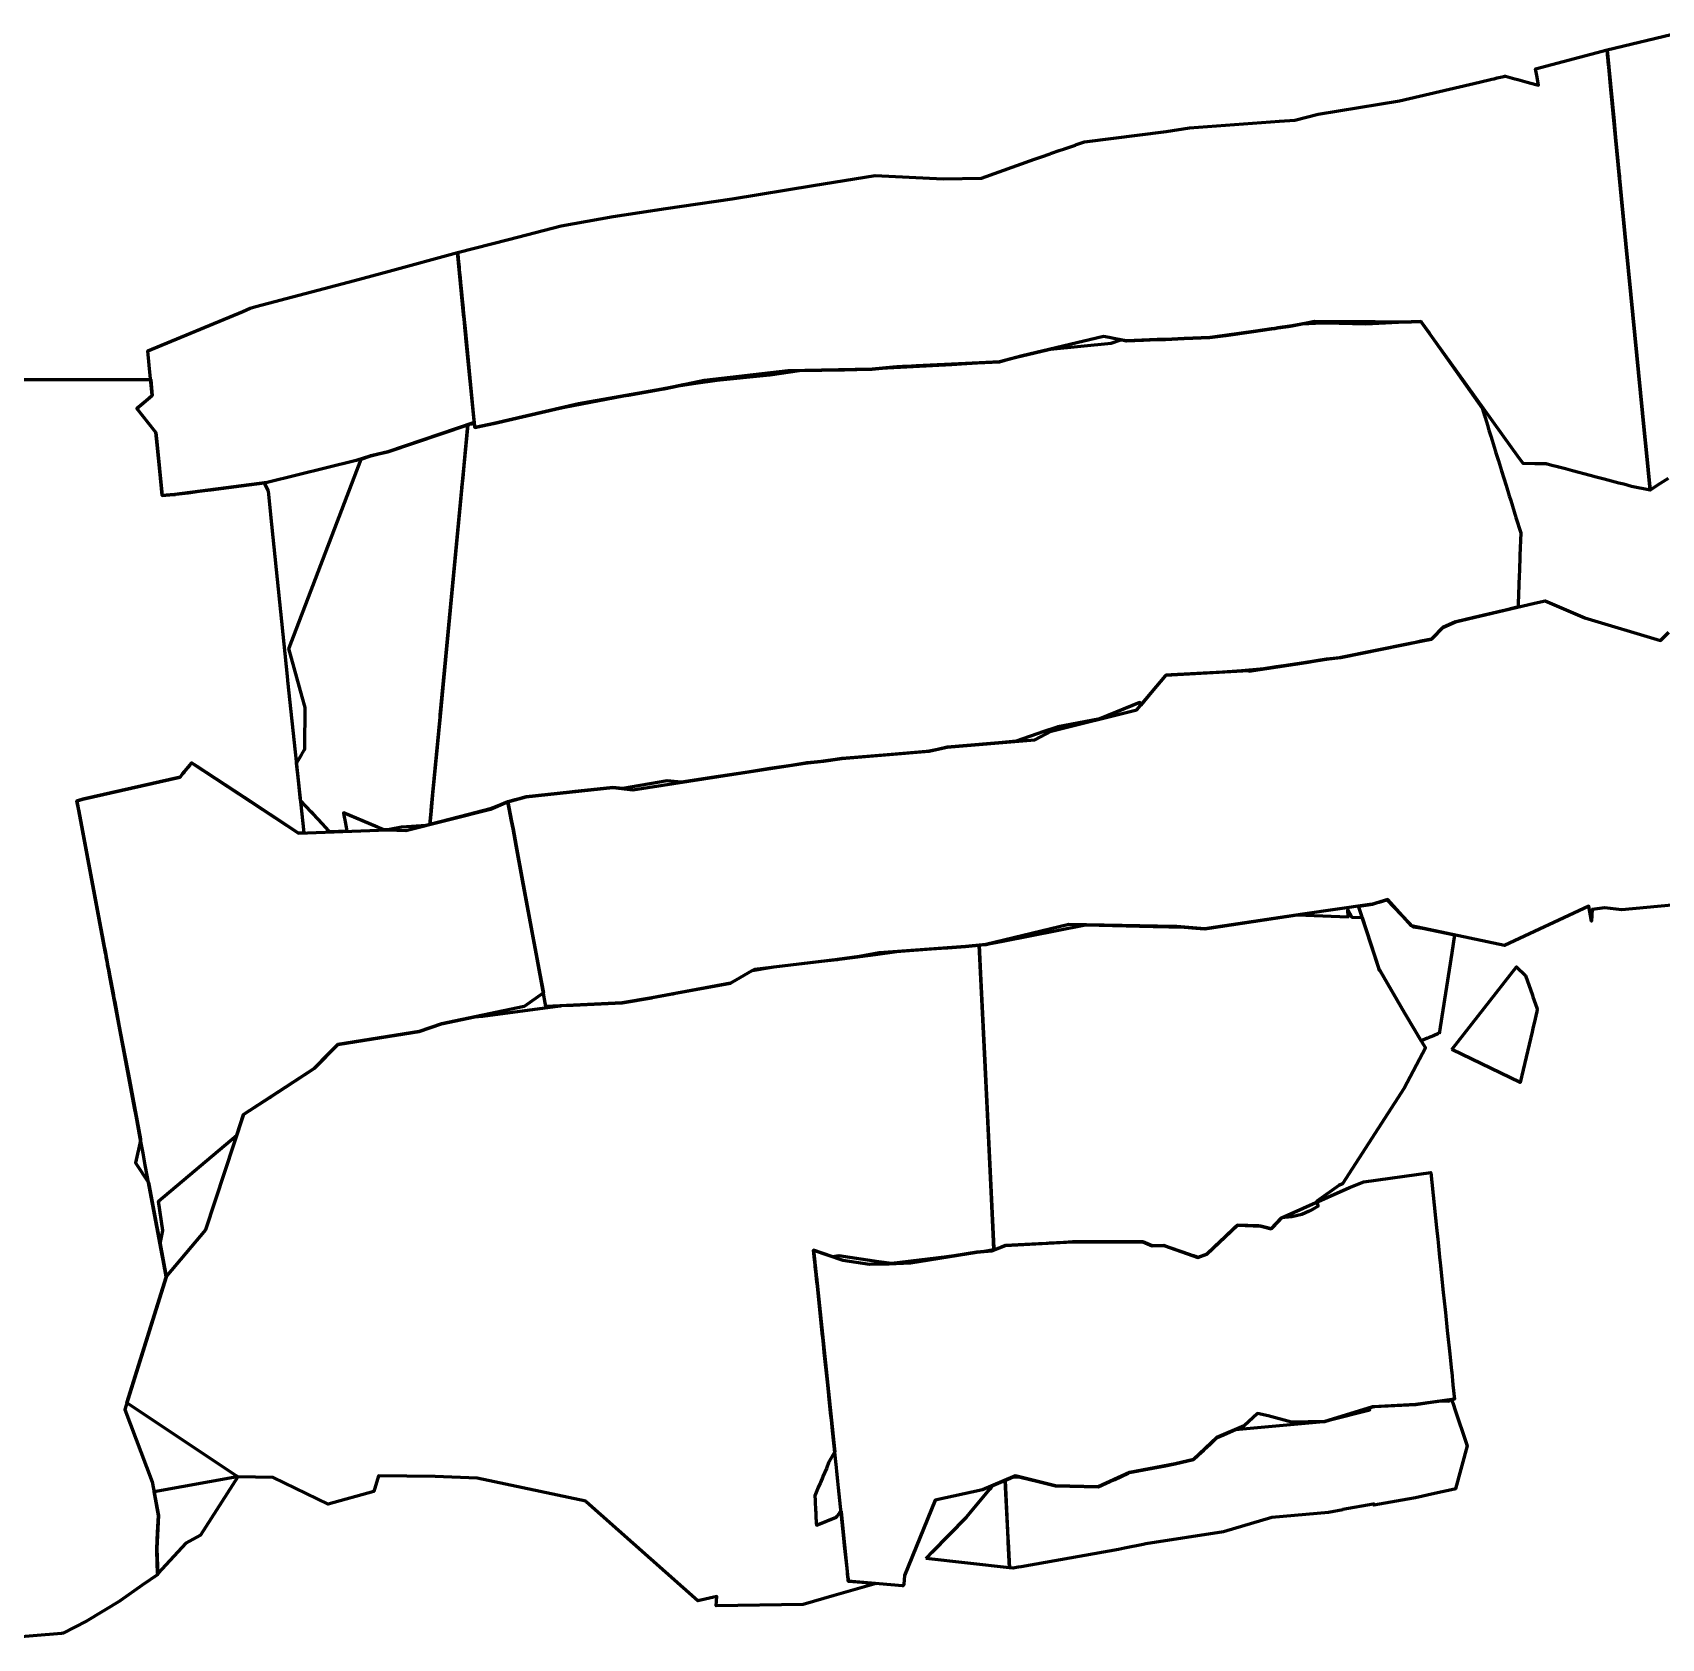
# Model space of a CAD drawing. Header units: millimetres. Extents: x -11105 to 6250, y -8045 to 7046.
# Drawn here: x -3665.16 to -3623.6, y -779.12 to -738.13 of the extents above; entities that cross this region are included whole.
import ezdxf

# ---------------------------------------------------------------- set-up
doc = ezdxf.new("R2010")
doc.units = ezdxf.units.MM
for name, color, linetype in [('C_____20241011082108351243_БДШ-1_14_17_-260_ЮЗРТ_ОР_tridb_ОР_06_19', 1, 'Continuous'), ('C_____20241011082108590916_БДШ-1_17_19_-260_ЮЗРТ_ОР_tridb_ОР_06_19', 1, 'Continuous'), ('C_____20241011082108590916_БДШ-1_17_19_-260_ЮЗРТ_ОР_tridb_ОР_08_19', 1, 'Continuous'), ('C_____20241011082110855158_БДШ-2_17_19_-260_ЮЗРТ_ОР_tridb_ОР_07_19', 1, 'Continuous'), ('C_____20241011082110855158_БДШ-2_17_19_-260_ЮЗРТ_ОР_tridb_ОР_08_19', 1, 'Continuous'), ('C_____20241011082112625284_БДШ-3_17_19_-260_ЮЗРТ_ОР_tridb_ОР_05_19', 1, 'Continuous'), ('C_____20241011082115540937_ОРТ_19_-260_ЮЗРТ_ОР_tridb_ОР_08_19', 1, 'Continuous'), ('C_____20241011082118716347_БДШ-1_17_17_21_12_-280_ЮЗРТ_ОР_tridb_ОР_01_20', 1, 'Continuous'), ('C_____20241011082118716347_БДШ-1_17_17_21_12_-280_ЮЗРТ_ОР_tridb_ОР_12_19', 1, 'Continuous'), ('C_____20241011082121811045_БДШ-2_17_17_21_12_-280_ЮЗРТ_ОР_tridb_ОР_01_20', 1, 'Continuous'), ('C_____20241011082121811045_БДШ-2_17_17_21_12_-280_ЮЗРТ_ОР_tridb_ОР_12_19', 1, 'Continuous'), ('C_____20241011082121990565_БДШ-2_21_12_22_-280_ЮЗРТ_ОР_tridb_ОР_01_20', 1, 'Continuous')]:
    doc.layers.add(name, color=color, linetype=linetype)

msp = doc.modelspace()

# ---------------------------------------------------------------- linework, layer by layer
at = {"layer": 'C_____20241011082108351243_БДШ-1_14_17_-260_ЮЗРТ_ОР_tridb_ОР_06_19', "color": 18, "linetype": 'Continuous', "lineweight": 60, "ltscale": 0.09, "true_color": 0x000000}
for points in [[(-3623.698, -749.688), (-3623.89, -749.81), (-3623.99, -748.777), (-3624.03, -748.37), (-3624.377, -744.816), (-3624.503, -743.528), (-3624.58, -742.731), (-3624.887, -739.589), (-3624.943, -739.014), (-3624.944, -738.999), (-3624.946, -738.985), (-3624.958, -738.855), (-3624.974, -738.698), (-3624.986, -738.574), (-3623.135, -738.133)], [(-3623.429, -749.516), (-3623.698, -749.688)]]:
    msp.add_lwpolyline(points, dxfattribs=at)
at = {"layer": 'C_____20241011082108590916_БДШ-1_17_19_-260_ЮЗРТ_ОР_tridb_ОР_06_19', "color": 18, "linetype": 'Continuous', "lineweight": 60, "ltscale": 0.09, "true_color": 0x000000}
msp.add_lwpolyline([(-3653.878, -748.212), (-3654.103, -745.932), (-3654.104, -745.92), (-3654.121, -745.748), (-3654.13, -745.656), (-3654.13, -745.656), (-3654.13, -745.656), (-3654.13, -745.656), (-3654.13, -745.656), (-3654.151, -745.443), (-3654.162, -745.33), (-3654.318, -743.75), (-3654.316, -743.749), (-3654.315, -743.749), (-3653.012, -743.412), (-3651.67, -743.065), (-3650.348, -742.831), (-3649.002, -742.625), (-3648.589, -742.563), (-3647.313, -742.373), (-3645.244, -742.039), (-3643.661, -741.783), (-3641.928, -741.87), (-3640.943, -741.851), (-3639.593, -741.363), (-3639.445, -741.312), (-3639.418, -741.303), (-3639.199, -741.227), (-3639.158, -741.213), (-3638.967, -741.146), (-3638.832, -741.1), (-3638.749, -741.071), (-3638.552, -741.003), (-3638.546, -741.001), (-3638.321, -740.923), (-3636.237, -740.659), (-3635.643, -740.562), (-3633.34, -740.396), (-3632.949, -740.368), (-3632.356, -740.212), (-3630.285, -739.873), (-3628.238, -739.396), (-3627.926, -739.323), (-3627.87, -739.31), (-3627.814, -739.297), (-3627.786, -739.29), (-3627.621, -739.251), (-3627.591, -739.244), (-3627.58, -739.247), (-3627.337, -739.313), (-3627.261, -739.333), (-3627.024, -739.397), (-3626.802, -739.456), (-3626.732, -739.475), (-3626.775, -739.226), (-3626.813, -739.056), (-3624.986, -738.574), (-3624.808, -740.392), (-3624.769, -740.801), (-3624.709, -741.41), (-3624.675, -741.755), (-3624.671, -741.799), (-3624.666, -741.853), (-3624.503, -743.528), (-3624.377, -744.816), (-3624.03, -748.37), (-3623.99, -748.777), (-3623.89, -749.81), (-3624.364, -749.715), (-3624.561, -749.663), (-3624.683, -749.631), (-3625.056, -749.532), (-3625.262, -749.477), (-3625.42, -749.436), (-3625.869, -749.317), (-3626.048, -749.27), (-3626.214, -749.226), (-3626.244, -749.218), (-3626.358, -749.188), (-3626.518, -749.146), (-3626.531, -749.142), (-3626.829, -749.138), (-3627.114, -749.134), (-3627.127, -749.134), (-3627.147, -749.106), (-3627.228, -748.992), (-3629.005, -746.52), (-3629.513, -745.813), (-3629.735, -745.504), (-3629.985, -745.512), (-3630.343, -745.524), (-3630.377, -745.524), (-3630.856, -745.521), (-3630.914, -745.52), (-3631.084, -745.519), (-3631.449, -745.517), (-3631.754, -745.515), (-3631.902, -745.514), (-3631.978, -745.513), (-3632.094, -745.512), (-3632.214, -745.512), (-3632.448, -745.51), (-3632.655, -745.549), (-3633.021, -745.619), (-3633.39, -745.672), (-3633.465, -745.682), (-3633.547, -745.694), (-3634.006, -745.76), (-3634.988, -745.901), (-3635.12, -745.92), (-3635.78, -745.945), (-3636.255, -745.963), (-3636.464, -745.971), (-3637.248, -746.001), (-3637.253, -746), (-3637.527, -745.948), (-3637.573, -745.939), (-3637.69, -745.917), (-3637.836, -745.889), (-3639.908, -746.381), (-3640.486, -746.535), (-3641.354, -746.578), (-3642.616, -746.642), (-3642.864, -746.655), (-3642.931, -746.659), (-3642.963, -746.66), (-3643.098, -746.667), (-3643.149, -746.67), (-3643.184, -746.672), (-3643.21, -746.675), (-3643.739, -746.727), (-3645.886, -746.766), (-3648.02, -747.016), (-3648.466, -747.104), (-3648.563, -747.123), (-3648.798, -747.172), (-3648.838, -747.18), (-3649.101, -747.234), (-3651.227, -747.609), (-3653.393, -748.11), (-3653.878, -748.212)], dxfattribs=at)
at = {"layer": 'C_____20241011082108590916_БДШ-1_17_19_-260_ЮЗРТ_ОР_tridb_ОР_08_19', "color": 18, "linetype": 'Continuous', "lineweight": 60, "ltscale": 0.09, "true_color": 0x000000}
msp.add_lwpolyline([(-3661.856, -749.946), (-3661.916, -749.331), (-3661.981, -748.664), (-3662.013, -748.337), (-3662.496, -747.731), (-3662.104, -747.4), (-3662.18, -746.62), (-3662.216, -746.257), (-3659.79, -745.253), (-3659.609, -745.167), (-3659.464, -745.128), (-3656.949, -744.461), (-3656.058, -744.227), (-3654.315, -743.749), (-3654.312, -743.774), (-3654.3, -743.899), (-3654.278, -744.124), (-3654.272, -744.184), (-3654.252, -744.388), (-3654.24, -744.514), (-3654.226, -744.663), (-3654.208, -744.848), (-3654.198, -744.941), (-3654.176, -745.166), (-3654.172, -745.211), (-3654.149, -745.452), (-3654.148, -745.46), (-3654.141, -745.529), (-3654.125, -745.689), (-3653.906, -747.934), (-3653.891, -748.087), (-3656.092, -748.831), (-3656.493, -748.925), (-3656.539, -748.939), (-3656.55, -748.943), (-3656.905, -749.059), (-3659.175, -749.618), (-3661.533, -749.922), (-3661.648, -749.931), (-3661.856, -749.946)], dxfattribs=at)
at = {"layer": 'C_____20241011082110855158_БДШ-2_17_19_-260_ЮЗРТ_ОР_tridb_ОР_07_19', "color": 18, "linetype": 'Continuous', "lineweight": 60, "ltscale": 0.09, "true_color": 0x000000}
for points in [[(-3652.06, -762.988), (-3652.138, -762.567), (-3652.285, -761.776), (-3652.655, -759.777), (-3652.82, -758.89), (-3652.9, -758.458), (-3652.937, -758.257), (-3653.029, -757.764), (-3652.562, -757.643), (-3650.35, -757.398), (-3649.841, -757.458), (-3647.655, -757.123), (-3645.445, -756.78), (-3644.982, -756.728), (-3644.515, -756.663), (-3642.282, -756.478), (-3641.823, -756.373), (-3639.59, -756.183), (-3639.167, -755.96), (-3636.985, -755.421), (-3636.254, -754.55), (-3636.242, -754.535), (-3633.982, -754.409), (-3634.128, -754.431), (-3632.661, -754.207), (-3632.418, -754.17), (-3632.415, -754.169), (-3632.252, -754.144), (-3632.144, -754.128), (-3632.08, -754.12), (-3631.776, -754.084), (-3629.733, -753.67), (-3629.463, -753.615), (-3629.426, -753.575), (-3629.179, -753.314), (-3628.851, -753.175), (-3628.528, -753.099), (-3626.835, -752.699), (-3626.565, -752.635), (-3625.552, -753.069), (-3623.62, -753.653), (-3623.406, -753.433)], [(-3622.327, -760.308), (-3624.61, -760.523), (-3625.04, -760.477), (-3625.363, -760.514), (-3625.386, -760.813), (-3625.45, -760.432), (-3627.601, -761.435), (-3629.98, -760.929), (-3630.576, -760.258), (-3630.997, -760.385), (-3631.04, -760.391), (-3632.748, -760.631), (-3635.138, -760.992), (-3635.245, -761.008), (-3635.25, -761.008), (-3635.96, -760.952), (-3636.457, -760.94), (-3638.716, -760.899), (-3640.839, -761.411), (-3641.359, -761.456), (-3643.554, -761.623), (-3644.058, -761.713), (-3644.621, -761.788), (-3646.743, -762.044), (-3647.352, -762.392), (-3649.355, -762.767), (-3650.117, -762.901), (-3652.06, -762.988)]]:
    msp.add_lwpolyline(points, dxfattribs=at)
at = {"layer": 'C_____20241011082110855158_БДШ-2_17_19_-260_ЮЗРТ_ОР_tridb_ОР_08_19', "color": 18, "linetype": 'Continuous', "lineweight": 60, "ltscale": 0.09, "true_color": 0x000000}
msp.add_lwpolyline([(-3662.231, -767.309), (-3662.282, -767.04), (-3662.291, -766.992), (-3662.339, -766.734), (-3662.379, -766.521), (-3662.412, -766.349), (-3662.518, -765.783), (-3662.557, -765.577), (-3662.685, -764.894), (-3662.923, -763.624), (-3663.101, -762.677), (-3663.184, -762.238), (-3663.215, -762.072), (-3663.235, -761.963), (-3663.243, -761.924), (-3663.251, -761.878), (-3663.256, -761.853), (-3663.264, -761.809), (-3663.279, -761.731), (-3663.285, -761.698), (-3663.297, -761.632), (-3663.365, -761.274), (-3663.982, -757.989), (-3664.028, -757.744), (-3664.012, -757.74), (-3663.986, -757.733), (-3663.878, -757.703), (-3661.395, -757.135), (-3661.331, -757.056), (-3661.288, -757.002), (-3661.28, -756.993), (-3661.271, -756.981), (-3661.14, -756.82), (-3661.136, -756.815), (-3661.101, -756.771), (-3658.372, -758.567), (-3656.099, -758.48), (-3655.639, -758.499), (-3653.479, -757.954), (-3653.418, -757.928), (-3653.159, -757.819), (-3653.091, -757.79), (-3653.029, -757.764), (-3652.937, -758.257), (-3652.9, -758.458), (-3652.82, -758.89), (-3652.655, -759.777), (-3652.374, -761.295), (-3652.366, -761.341), (-3652.207, -762.197), (-3652.124, -762.644), (-3652.618, -762.991), (-3654.724, -763.436), (-3655.294, -763.626), (-3657.373, -763.957), (-3657.975, -764.577), (-3659.777, -765.752), (-3660.744, -768.688), (-3661.748, -769.885), (-3661.759, -769.825), (-3661.769, -769.769), (-3661.789, -769.665), (-3661.804, -769.588), (-3661.835, -769.421), (-3661.85, -769.342), (-3662.231, -767.309)], dxfattribs=at)
at = {"layer": 'C_____20241011082112625284_БДШ-3_17_19_-260_ЮЗРТ_ОР_tridb_ОР_05_19', "color": 18, "linetype": 'Continuous', "lineweight": 60, "ltscale": 0.09, "true_color": 0x000000}
msp.add_lwpolyline([(-3644.657, -774.692), (-3644.748, -773.818), (-3644.778, -773.542), (-3644.796, -773.366), (-3644.842, -772.929), (-3644.843, -772.924), (-3644.843, -772.922), (-3644.878, -772.582), (-3644.958, -771.82), (-3644.979, -771.621), (-3644.999, -771.439), (-3645.01, -771.327), (-3645.127, -770.217), (-3645.143, -770.061), (-3645.147, -770.03), (-3645.166, -769.845), (-3645.167, -769.837), (-3645.188, -769.64), (-3645.192, -769.597), (-3645.207, -769.454), (-3645.214, -769.385), (-3645.224, -769.291), (-3645.233, -769.209), (-3644.487, -769.466), (-3643.805, -769.567), (-3643.299, -769.558), (-3642.763, -769.532), (-3641.066, -769.261), (-3640.683, -769.228), (-3640.336, -769.092), (-3638.624, -769.002), (-3636.831, -768.995), (-3636.594, -769.102), (-3636.295, -769.09), (-3635.424, -769.395), (-3635.198, -769.309), (-3634.414, -768.57), (-3633.817, -768.594), (-3633.558, -768.668), (-3633.292, -768.386), (-3631.557, -767.611), (-3631.194, -767.465), (-3629.484, -767.23), (-3629.337, -768.63), (-3629.306, -768.928), (-3629.297, -769.011), (-3629.258, -769.39), (-3629.243, -769.526), (-3629.235, -769.611), (-3629.191, -770.031), (-3629.181, -770.119), (-3629.164, -770.284), (-3629.118, -770.729), (-3629.11, -770.804), (-3629.062, -771.265), (-3629.055, -771.326), (-3628.999, -771.86), (-3628.955, -772.287), (-3628.951, -772.326), (-3628.917, -772.644), (-3628.879, -773.012), (-3629.868, -773.148), (-3630.969, -773.207), (-3632.183, -773.583), (-3633.039, -773.603), (-3633.636, -773.439), (-3633.908, -773.378), (-3634.242, -773.694), (-3634.941, -773.995), (-3635.534, -774.556), (-3636.01, -774.666), (-3637.17, -774.888), (-3637.967, -775.255), (-3639.057, -775.229), (-3640.079, -774.973), (-3640.921, -775.332), (-3642.126, -775.589), (-3642.915, -777.515), (-3642.927, -777.739), (-3642.942, -777.774), (-3642.959, -777.776), (-3644.345, -777.656), (-3644.347, -777.636), (-3644.349, -777.621), (-3644.35, -777.609), (-3644.352, -777.59), (-3644.354, -777.575), (-3644.356, -777.551), (-3644.358, -777.534), (-3644.36, -777.511), (-3644.363, -777.487), (-3644.369, -777.429), (-3644.378, -777.339), (-3644.44, -776.757), (-3644.45, -776.662), (-3644.468, -776.486), (-3644.595, -775.274), (-3644.613, -775.105), (-3644.639, -774.863), (-3644.65, -774.754), (-3644.657, -774.692)], dxfattribs=at)
at = {"layer": 'C_____20241011082115540937_ОРТ_19_-260_ЮЗРТ_ОР_tridb_ОР_08_19', "color": 18, "linetype": 'Continuous', "lineweight": 60, "ltscale": 0.09, "true_color": 0x000000}
msp.add_lwpolyline([(-3665.374, -746.988), (-3665.092, -746.988), (-3664.94, -746.988), (-3663.468, -746.988), (-3663.379, -746.988), (-3662.355, -746.988), (-3662.144, -746.988), (-3662.104, -747.4), (-3662.257, -747.529), (-3662.496, -747.731), (-3662.244, -748.048), (-3662.013, -748.337), (-3661.99, -748.569), (-3661.856, -749.946), (-3661.653, -749.931), (-3661.541, -749.923), (-3661.533, -749.922), (-3661.513, -749.92), (-3661.496, -749.918), (-3661.19, -749.878), (-3660.907, -749.842), (-3660.611, -749.803), (-3659.836, -749.703), (-3659.252, -749.628), (-3659.154, -749.82), (-3659.149, -749.829), (-3659.089, -750.431), (-3658.667, -754.561), (-3658.655, -754.673), (-3658.235, -758.552), (-3658.216, -758.561), (-3658.234, -758.562), (-3658.294, -758.564), (-3658.359, -758.566), (-3658.372, -758.567), (-3658.422, -758.534), (-3658.477, -758.498), (-3659.762, -757.652), (-3660.971, -756.856), (-3661.101, -756.771), (-3661.136, -756.815), (-3661.14, -756.82), (-3661.27, -756.98), (-3661.28, -756.993), (-3661.288, -757.002), (-3661.289, -757.004), (-3661.295, -757.011), (-3661.331, -757.056), (-3661.395, -757.135), (-3663.878, -757.703), (-3663.903, -757.71), (-3663.986, -757.733), (-3664.012, -757.74), (-3664.028, -757.744), (-3663.992, -757.932), (-3663.987, -757.962), (-3663.417, -760.997), (-3663.374, -761.224), (-3663.33, -761.457), (-3663.309, -761.57), (-3663.236, -761.96), (-3663.216, -762.063), (-3663.187, -762.219), (-3663.106, -762.65), (-3663.082, -762.778), (-3663.064, -762.873), (-3662.946, -763.502), (-3662.913, -763.681), (-3662.806, -764.25), (-3662.724, -764.685), (-3662.69, -764.866), (-3662.406, -766.378), (-3662.407, -766.391), (-3662.407, -766.41), (-3662.536, -766.98), (-3662.199, -767.483), (-3662.182, -767.57), (-3661.979, -768.655), (-3661.905, -769.048), (-3661.748, -769.885), (-3661.75, -769.9), (-3662.806, -773.28), (-3662.105, -775.123), (-3661.946, -775.98), (-3661.992, -776.83), (-3661.967, -777.493), (-3662.363, -777.76), (-3662.914, -778.152), (-3662.92, -778.155), (-3662.921, -778.156), (-3662.923, -778.157), (-3663.782, -778.68), (-3664.38, -778.982), (-3664.423, -778.997), (-3665.971, -779.121)], dxfattribs=at)
at = {"layer": 'C_____20241011082118716347_БДШ-1_17_17_21_12_-280_ЮЗРТ_ОР_tridb_ОР_01_20', "color": 18, "linetype": 'Continuous', "lineweight": 60, "ltscale": 0.09, "true_color": 0x000000}
msp.add_lwpolyline([(-3657.76, -758.33), (-3658.001, -758.075), (-3658.054, -758.019), (-3658.179, -757.886), (-3658.324, -757.733), (-3658.378, -757.232), (-3658.427, -756.777), (-3658.301, -756.571), (-3658.228, -756.452), (-3658.211, -756.424), (-3658.211, -756.388), (-3658.207, -755.362), (-3658.281, -755.091), (-3658.618, -753.851), (-3658.614, -753.838), (-3656.779, -749.018), (-3656.55, -748.943), (-3656.493, -748.925), (-3656.255, -748.869), (-3656.248, -748.868), (-3656.092, -748.831), (-3654.052, -748.141), (-3654.153, -749.203), (-3654.182, -749.506), (-3654.187, -749.556), (-3654.598, -753.873), (-3654.761, -755.589), (-3654.952, -757.593), (-3654.982, -757.906), (-3654.983, -757.925), (-3654.986, -757.957), (-3654.991, -758.003), (-3655.023, -758.344), (-3655.024, -758.344), (-3655.121, -758.369), (-3655.49, -758.394), (-3655.744, -758.411), (-3656.056, -758.476), (-3656.08, -758.481), (-3656.099, -758.48), (-3656.187, -758.484), (-3656.356, -758.413), (-3656.737, -758.253), (-3657.229, -758.046), (-3657.217, -758.112), (-3657.202, -758.19), (-3657.195, -758.227), (-3657.186, -758.276), (-3657.178, -758.32), (-3657.168, -758.372), (-3657.161, -758.412), (-3657.141, -758.52), (-3657.565, -758.536), (-3657.588, -758.512), (-3657.683, -758.411), (-3657.76, -758.33)], dxfattribs=at)
at = {"layer": 'C_____20241011082118716347_БДШ-1_17_17_21_12_-280_ЮЗРТ_ОР_tridb_ОР_12_19', "color": 18, "linetype": 'Continuous', "lineweight": 60, "ltscale": 0.09, "true_color": 0x000000}
for points in [[(-3655.023, -758.344), (-3654.991, -758.003), (-3654.988, -757.972), (-3654.987, -757.958), (-3654.986, -757.957), (-3654.985, -757.937), (-3654.983, -757.925), (-3654.983, -757.925), (-3654.982, -757.906), (-3654.979, -757.881), (-3654.945, -757.526), (-3654.763, -755.608), (-3654.757, -755.546), (-3654.623, -754.141), (-3654.207, -749.773), (-3654.204, -749.743), (-3654.199, -749.688), (-3654.149, -749.162), (-3654.052, -748.141), (-3654.032, -748.134), (-3654.016, -748.132), (-3653.961, -748.123), (-3653.888, -748.111), (-3653.878, -748.212), (-3653.872, -748.211), (-3653.872, -748.211), (-3653.682, -748.171), (-3653.68, -748.17), (-3653.395, -748.111), (-3653.393, -748.11), (-3651.704, -747.72), (-3651.587, -747.695), (-3650.085, -747.408), (-3649.953, -747.385), (-3649.101, -747.234), (-3649.042, -747.222), (-3648.794, -747.171), (-3648.689, -747.149), (-3648.307, -747.093), (-3647.696, -747.003), (-3646.349, -746.873), (-3645.6, -746.761), (-3644.442, -746.74), (-3643.801, -746.728), (-3643.739, -746.727), (-3643.388, -746.692), (-3643.385, -746.692), (-3643.346, -746.688), (-3641.708, -746.606), (-3641.329, -746.578), (-3641.319, -746.577), (-3641.051, -746.563), (-3640.486, -746.535), (-3640.368, -746.504), (-3640.316, -746.49), (-3640.053, -746.42), (-3639.908, -746.381), (-3639.259, -746.227), (-3639.187, -746.214), (-3637.637, -746.061), (-3637.391, -745.974), (-3637.39, -745.974), (-3637.389, -745.974), (-3637.324, -745.986), (-3637.322, -745.986), (-3637.253, -746), (-3637.248, -746.001), (-3636.814, -745.984), (-3636.464, -745.971), (-3636.349, -745.966), (-3636.255, -745.963), (-3635.78, -745.945), (-3635.12, -745.92), (-3634.988, -745.901), (-3634.712, -745.861), (-3634.006, -745.76), (-3633.547, -745.694), (-3633.465, -745.682), (-3633.39, -745.672), (-3633.123, -745.633), (-3633.021, -745.619), (-3632.765, -745.57), (-3632.259, -745.543), (-3632.163, -745.538), (-3631.138, -745.565), (-3630.305, -745.527), (-3629.976, -745.512), (-3629.738, -745.504), (-3629.729, -745.513), (-3629.519, -745.805), (-3629.517, -745.811), (-3629.453, -745.902), (-3628.172, -747.722), (-3628.14, -747.828), (-3628.111, -747.918), (-3628.098, -747.961), (-3628.065, -748.069), (-3628.038, -748.156), (-3628, -748.278), (-3627.951, -748.436), (-3627.918, -748.543), (-3627.838, -748.804), (-3627.822, -748.856), (-3627.758, -749.062), (-3627.678, -749.32), (-3627.561, -749.697), (-3627.481, -749.957), (-3627.444, -750.078), (-3627.31, -750.51), (-3627.189, -750.901), (-3627.21, -751.482), (-3627.224, -751.884), (-3627.227, -751.985), (-3627.245, -752.479), (-3627.246, -752.514), (-3627.251, -752.664), (-3627.256, -752.798), (-3627.277, -752.803), (-3627.646, -752.89), (-3627.658, -752.893), (-3628.384, -753.065), (-3628.847, -753.174), (-3628.852, -753.175), (-3629.179, -753.314), (-3629.18, -753.315), (-3629.463, -753.615), (-3629.734, -753.67), (-3629.87, -753.698), (-3630.013, -753.726), (-3631.776, -754.084), (-3631.81, -754.088), (-3632.144, -754.128), (-3632.726, -754.217), (-3633.234, -754.294), (-3633.427, -754.324), (-3633.742, -754.372), (-3634.312, -754.427), (-3634.799, -754.455), (-3636.107, -754.528), (-3636.242, -754.535), (-3636.608, -754.972), (-3636.883, -755.3), (-3636.903, -755.238), (-3636.904, -755.235), (-3637.929, -755.646), (-3639.003, -755.856), (-3639.041, -755.869), (-3639.355, -755.976), (-3640.062, -756.216), (-3640.51, -756.261), (-3641.424, -756.339), (-3641.823, -756.373), (-3642.068, -756.429), (-3642.282, -756.478), (-3642.363, -756.485), (-3643.256, -756.559), (-3644.189, -756.636), (-3644.515, -756.663), (-3644.673, -756.685), (-3644.982, -756.728), (-3645.042, -756.735), (-3645.408, -756.776), (-3645.445, -756.78), (-3645.804, -756.836), (-3646.347, -756.92), (-3646.395, -756.927), (-3646.906, -757.007), (-3647.655, -757.123), (-3648.601, -757.268), (-3648.967, -757.233), (-3650.101, -757.427), (-3650.183, -757.418), (-3650.35, -757.398), (-3651.327, -757.507), (-3651.46, -757.521), (-3652.562, -757.643), (-3652.775, -757.698), (-3652.852, -757.718), (-3652.854, -757.718), (-3652.857, -757.719), (-3653.029, -757.764), (-3653.295, -757.876), (-3653.305, -757.88), (-3653.305, -757.88), (-3653.485, -757.945), (-3654.033, -758.094), (-3655.023, -758.344)], [(-3629.271, -763.69), (-3629.279, -763.684), (-3629.284, -763.68), (-3629.415, -763.736), (-3629.552, -763.795), (-3629.564, -763.8), (-3629.725, -763.869), (-3630.105, -763.239), (-3630.157, -763.149), (-3630.776, -762.081), (-3630.779, -762.077), (-3630.798, -762.053), (-3630.81, -762.017), (-3631.324, -760.431), (-3631.321, -760.431), (-3631.083, -760.397), (-3630.973, -760.382), (-3630.815, -760.332), (-3630.798, -760.327), (-3630.601, -760.266), (-3630.046, -760.859), (-3630.027, -760.876), (-3629.98, -760.929), (-3629.963, -760.932), (-3629.96, -760.934), (-3629.954, -760.938), (-3629.952, -760.939), (-3629.945, -760.944), (-3629.945, -760.944), (-3629.944, -760.944), (-3629.939, -760.947), (-3629.932, -760.952), (-3629.931, -760.952), (-3629.93, -760.953), (-3629.929, -760.954), (-3629.927, -760.955), (-3629.694, -760.989), (-3628.88, -761.162), (-3628.951, -761.62), (-3629.245, -763.521), (-3629.271, -763.69)]]:
    msp.add_lwpolyline(points, dxfattribs=at)
at = {"layer": 'C_____20241011082121811045_БДШ-2_17_17_21_12_-280_ЮЗРТ_ОР_tridb_ОР_01_20', "color": 18, "linetype": 'Continuous', "lineweight": 60, "ltscale": 0.09, "true_color": 0x000000}
for points in [[(-3661.992, -776.83), (-3661.98, -776.616), (-3661.969, -776.413), (-3661.946, -775.98), (-3662.059, -775.369), (-3659.939, -774.989), (-3659.939, -774.989), (-3659.949, -774.982), (-3662.753, -773.111), (-3661.75, -769.9), (-3661.748, -769.885), (-3661.748, -769.885), (-3661.903, -769.047), (-3661.897, -769.01), (-3661.837, -768.706), (-3661.948, -767.962), (-3659.95, -766.277), (-3659.777, -765.752), (-3659.249, -765.408), (-3659.107, -765.315), (-3659.1, -765.311), (-3659.063, -765.287), (-3659.005, -765.249), (-3659.004, -765.248), (-3658.839, -765.141), (-3658.759, -765.088), (-3658.717, -765.061), (-3657.975, -764.577), (-3657.595, -764.185), (-3657.373, -763.957), (-3655.881, -763.72), (-3655.294, -763.626), (-3654.724, -763.436), (-3653.873, -763.256), (-3653.68, -763.242), (-3651.706, -762.972), (-3651.67, -762.971), (-3651.658, -762.97), (-3651.364, -762.957), (-3650.117, -762.901), (-3649.359, -762.768), (-3649.338, -762.764), (-3649.063, -762.713), (-3648.879, -762.678), (-3648.808, -762.671), (-3648.795, -762.663), (-3647.352, -762.392), (-3647.31, -762.369), (-3646.798, -762.075), (-3646.347, -761.997), (-3646.242, -761.983), (-3644.943, -761.826), (-3644.785, -761.807), (-3644.621, -761.788), (-3644.578, -761.782), (-3644.175, -761.728), (-3643.66, -761.666), (-3643.12, -761.59), (-3642.225, -761.522), (-3642.096, -761.512), (-3641.835, -761.493), (-3641.808, -761.491), (-3641.359, -761.456), (-3641.017, -761.427), (-3641.006, -761.426), (-3640.971, -762.146), (-3640.855, -764.542), (-3640.631, -769.161), (-3640.629, -769.206), (-3640.879, -769.245), (-3641.066, -769.261), (-3641.641, -769.353), (-3641.835, -769.384), (-3643.247, -769.551), (-3643.576, -769.508), (-3644.589, -769.356), (-3644.744, -769.378), (-3645.233, -769.209), (-3645.23, -769.237), (-3645.226, -769.271), (-3645.224, -769.296), (-3645.218, -769.35), (-3645.21, -769.432), (-3645.207, -769.453), (-3645.201, -769.509), (-3645.197, -769.55), (-3645.192, -769.594), (-3645.167, -769.835), (-3645.165, -769.856), (-3645.161, -769.895), (-3644.7, -774.278), (-3644.692, -774.357), (-3644.743, -774.447), (-3644.831, -774.603), (-3644.847, -774.642), (-3644.897, -774.76), (-3644.906, -774.781), (-3644.992, -774.984), (-3644.997, -774.997), (-3645.059, -775.144), (-3645.066, -775.158), (-3645.113, -775.271), (-3645.148, -775.353), (-3645.201, -775.478), (-3645.194, -775.594), (-3645.19, -775.669), (-3645.184, -775.8), (-3645.181, -775.852), (-3645.178, -775.899), (-3645.177, -775.933), (-3645.175, -775.962), (-3645.173, -776.002), (-3645.172, -776.015), (-3645.17, -776.058), (-3645.17, -776.064), (-3645.168, -776.1), (-3645.166, -776.127), (-3645.166, -776.133), (-3645.166, -776.139), (-3645.164, -776.174), (-3645.161, -776.232), (-3644.654, -776.029), (-3644.633, -776.002), (-3644.632, -776.001), (-3644.606, -775.969), (-3644.559, -775.909), (-3644.532, -775.875), (-3644.53, -775.893), (-3644.354, -777.57), (-3644.351, -777.599), (-3644.351, -777.6), (-3644.348, -777.624), (-3644.348, -777.633), (-3644.347, -777.642), (-3644.345, -777.656), (-3644.002, -777.686), (-3643.637, -777.717), (-3644.706, -778.028), (-3645.495, -778.257), (-3647.713, -778.29), (-3647.702, -778.052), (-3648.185, -778.158), (-3651.032, -775.63), (-3651.043, -775.621), (-3651.046, -775.62), (-3653.812, -775.029), (-3654.89, -774.987), (-3656.332, -774.974), (-3656.45, -775.373), (-3657.621, -775.696), (-3659.016, -775.009), (-3659.923, -775), (-3660.875, -776.483), (-3661.246, -776.69), (-3661.962, -777.461), (-3661.968, -777.467), (-3661.989, -776.892), (-3661.992, -776.83)], [(-3642.363, -777.083), (-3642.332, -777.052), (-3642.205, -776.922), (-3641.332, -776.026), (-3641.247, -775.925), (-3640.91, -775.525), (-3640.734, -775.315), (-3640.695, -775.269), (-3640.696, -775.264), (-3640.699, -775.237), (-3640.343, -775.085), (-3640.343, -775.09), (-3640.272, -776.556), (-3640.267, -776.644), (-3640.235, -777.317), (-3642.363, -777.083)]]:
    msp.add_lwpolyline(points, dxfattribs=at)
at = {"layer": 'C_____20241011082121811045_БДШ-2_17_17_21_12_-280_ЮЗРТ_ОР_tridb_ОР_12_19', "color": 18, "linetype": 'Continuous', "lineweight": 60, "ltscale": 0.09, "true_color": 0x000000}
for points in [[(-3640.629, -769.204), (-3640.648, -768.798), (-3640.796, -765.749), (-3640.855, -764.542), (-3641.006, -761.426), (-3640.98, -761.423), (-3640.968, -761.422), (-3640.957, -761.421), (-3640.839, -761.411), (-3640.829, -761.409), (-3640.728, -761.384), (-3640.675, -761.372), (-3640.402, -761.324), (-3638.291, -760.906), (-3636.568, -760.947), (-3635.772, -760.967), (-3635.478, -760.99), (-3635.365, -760.999), (-3635.245, -761.008), (-3635.138, -760.992), (-3632.894, -760.653), (-3632.675, -760.662), (-3631.594, -760.703), (-3631.602, -760.522), (-3631.497, -760.707), (-3631.232, -760.717), (-3630.806, -762.029), (-3630.798, -762.053), (-3630.798, -762.054), (-3630.776, -762.081), (-3630.157, -763.149), (-3630.105, -763.239), (-3629.779, -763.78), (-3629.675, -763.953), (-3629.616, -764.05), (-3630.166, -765.072), (-3631.739, -767.521), (-3631.829, -767.556), (-3632.388, -767.959), (-3632.365, -768.075), (-3632.361, -768.09), (-3632.5, -768.176), (-3632.586, -768.218), (-3632.77, -768.303), (-3633.029, -768.359), (-3633.292, -768.386), (-3633.373, -768.472), (-3633.558, -768.668), (-3633.646, -768.643), (-3633.817, -768.594), (-3633.883, -768.591), (-3634.414, -768.57), (-3634.489, -768.641), (-3634.747, -768.884), (-3634.851, -768.982), (-3635.011, -769.133), (-3635.198, -769.309), (-3635.424, -769.395), (-3635.489, -769.372), (-3635.531, -769.358), (-3635.569, -769.344), (-3635.617, -769.328), (-3636.104, -769.157), (-3636.156, -769.139), (-3636.295, -769.09), (-3636.594, -769.102), (-3636.831, -768.995), (-3636.873, -768.995), (-3636.877, -768.995), (-3636.887, -768.995), (-3637.009, -768.995), (-3637.017, -768.996), (-3637.105, -768.996), (-3637.117, -768.996), (-3637.243, -768.996), (-3637.246, -768.996), (-3637.269, -768.997), (-3637.271, -768.997), (-3637.289, -768.997), (-3637.31, -768.997), (-3637.507, -768.998), (-3637.526, -768.998), (-3637.679, -768.998), (-3637.685, -768.998), (-3637.735, -768.999), (-3637.748, -768.999), (-3637.843, -768.999), (-3637.944, -768.999), (-3638.496, -769.002), (-3638.513, -769.002), (-3638.592, -769.002), (-3638.598, -769.002), (-3638.624, -769.002), (-3638.646, -769.004), (-3638.735, -769.008), (-3638.857, -769.015), (-3639.223, -769.034), (-3639.297, -769.038), (-3639.477, -769.047), (-3639.489, -769.048), (-3640.01, -769.075), (-3640.336, -769.092), (-3640.439, -769.132), (-3640.577, -769.186), (-3640.616, -769.201), (-3640.627, -769.206), (-3640.629, -769.206), (-3640.629, -769.204)], [(-3628.945, -764.093), (-3627.295, -761.977), (-3627.063, -762.204), (-3626.891, -762.704), (-3626.878, -762.742), (-3626.781, -763.026), (-3626.767, -763.068), (-3626.78, -763.123), (-3626.849, -763.417), (-3626.871, -763.509), (-3626.9, -763.634), (-3627.206, -764.933), (-3628.945, -764.093)], [(-3640.235, -777.317), (-3640.235, -777.317), (-3640.235, -777.316), (-3640.266, -776.662), (-3640.267, -776.657), (-3640.268, -776.622), (-3640.271, -776.575), (-3640.343, -775.09), (-3640.343, -775.085), (-3640.289, -775.062), (-3640.138, -774.998), (-3639.959, -775.003), (-3639.504, -775.117), (-3639.057, -775.229), (-3639.053, -775.229), (-3637.967, -775.255), (-3637.669, -775.117), (-3637.549, -775.062), (-3637.206, -774.904), (-3637.17, -774.888), (-3636.574, -774.774), (-3636.251, -774.712), (-3636.01, -774.666), (-3635.534, -774.556), (-3635.424, -774.452), (-3635.418, -774.447), (-3635.407, -774.436), (-3635.278, -774.314), (-3635.276, -774.312), (-3635.257, -774.294), (-3635.116, -774.16), (-3634.941, -773.995), (-3634.934, -773.992), (-3634.774, -773.923), (-3634.47, -773.792), (-3634.276, -773.77), (-3632.217, -773.584), (-3632.183, -773.583), (-3632.052, -773.543), (-3631.043, -773.288), (-3631.044, -773.258), (-3631.045, -773.231), (-3631.039, -773.229), (-3631.025, -773.224), (-3631.007, -773.219), (-3630.999, -773.216), (-3630.921, -773.204), (-3630.399, -773.177), (-3629.868, -773.148), (-3629.53, -773.102), (-3629.227, -773.06), (-3629.026, -773.066), (-3629.004, -773.052), (-3628.956, -773.023), (-3628.953, -773.022), (-3628.942, -773.055), (-3628.936, -773.073), (-3628.935, -773.076), (-3628.93, -773.088), (-3628.929, -773.092), (-3628.927, -773.099), (-3628.926, -773.102), (-3628.925, -773.106), (-3628.924, -773.108), (-3628.89, -773.211), (-3628.889, -773.215), (-3628.554, -774.208), (-3628.852, -775.3), (-3628.853, -775.304), (-3628.853, -775.304), (-3628.882, -775.31), (-3629.386, -775.421), (-3629.87, -775.528), (-3630.072, -775.564), (-3630.936, -775.719), (-3630.937, -775.688), (-3630.937, -775.687), (-3630.95, -775.69), (-3631.726, -775.834), (-3631.731, -775.835), (-3632.095, -775.903), (-3633.54, -776.035), (-3634.774, -776.399), (-3636.757, -776.706), (-3636.823, -776.72), (-3636.825, -776.72), (-3637.302, -776.82), (-3637.455, -776.851), (-3639.939, -777.291), (-3640.006, -777.303), (-3640.008, -777.304), (-3640.135, -777.328), (-3640.141, -777.327), (-3640.235, -777.317)]]:
    msp.add_lwpolyline(points, dxfattribs=at)
at = {"layer": 'C_____20241011082121990565_БДШ-2_21_12_22_-280_ЮЗРТ_ОР_tridb_ОР_01_20', "color": 18, "linetype": 'Continuous', "lineweight": 60, "ltscale": 0.09, "true_color": 0x000000}
msp.add_lwpolyline([(-3662.039, -777.544), (-3662.039, -777.542), (-3662.034, -777.538), (-3662.039, -777.544)], dxfattribs=at)

doc.saveas('drawing.dxf')
